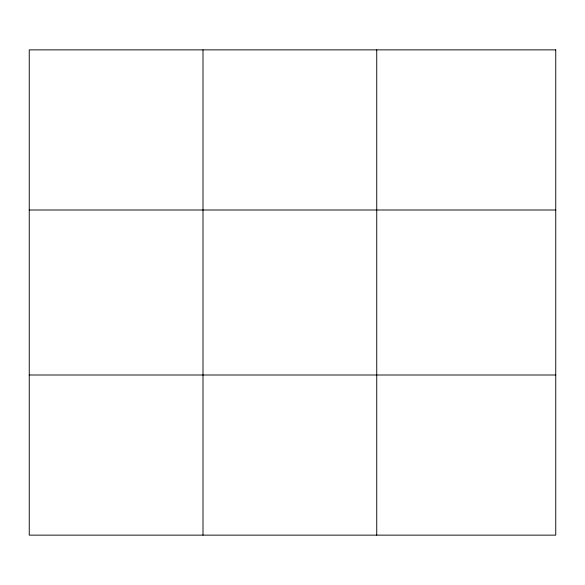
<?xml version="1.0" encoding="UTF-8"?>
<svg xmlns="http://www.w3.org/2000/svg" width="585" height="585" viewBox="0 0 585 585"><rect width="100%" height="100%" fill="white"/><g stroke="black" fill="none" stroke-linecap="round" stroke-linejoin="round"><path stroke-width="0.88" d="M202.995 49.864L202.995 535.136M376.74 49.864L376.74 535.136M29.25 210L555.75 210M29.25 375L555.75 375M555.75 49.864L555.75 535.136L29.25 535.136L29.25 49.864L555.75 49.864"/></g></svg>
